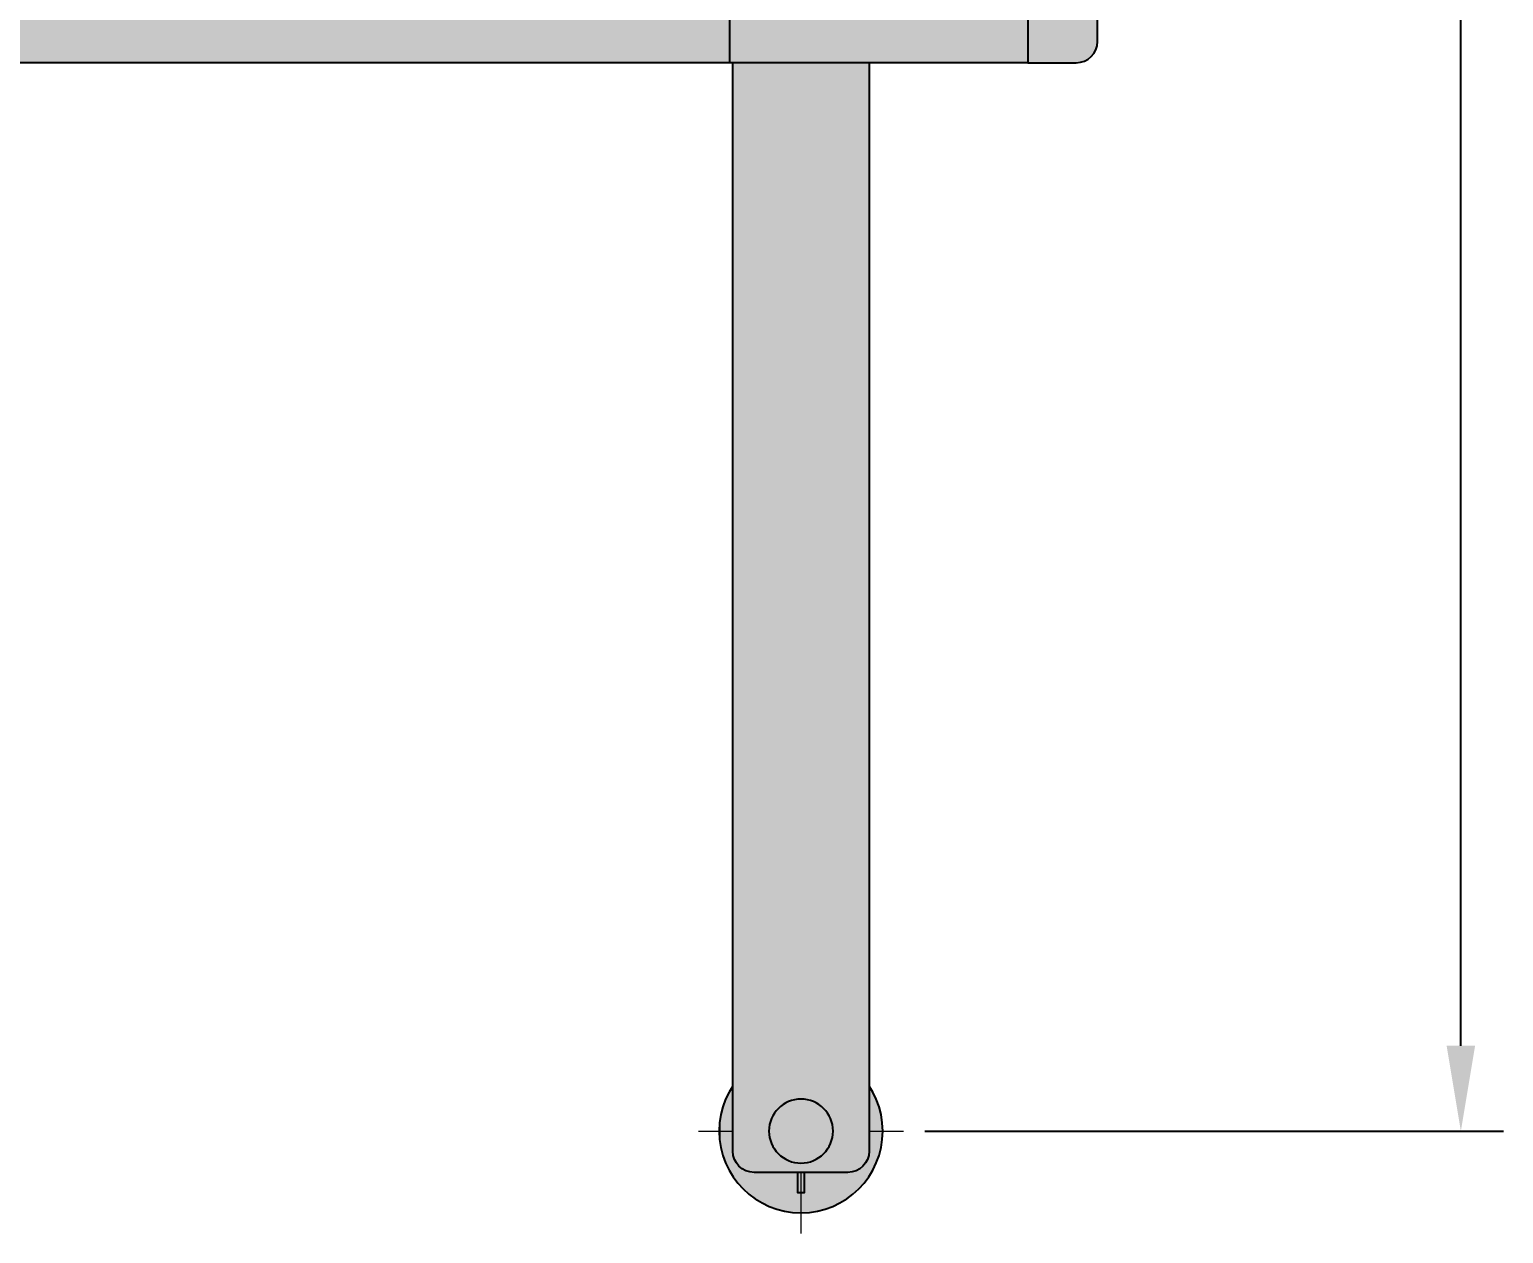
# Model space of a CAD drawing. Header units: millimetres. Extents: x -10760 to 69995, y -15762 to 14828.
# Drawn here: x 58992 to 62447, y -10375 to -7552 of the extents above; entities that cross this region are included whole.
import ezdxf

# ---------------------------------------------------------------- set-up
doc = ezdxf.new("R2010")
doc.units = ezdxf.units.MM
doc.set_wipeout_variables(frame=1)
doc.header["$PDMODE"] = 34
doc.header["$PDSIZE"] = 5
doc.layers.add('DIM', color=63, linetype='Continuous', lineweight=35)
doc.layers.add('Техника. Кран ZTC600V552', color=250, linetype='Continuous')
doc.layers.add('Техника. Кран ZTC600V552 Штрих', color=7, linetype='Continuous', true_color=0xb8d68f)
doc.styles.get("Standard").update_dxf_attribs({"font": ''})
doc.styles.get('Standard').set_extended_font_data('Mipgost')
doc.dimstyles.new('ISO-25', dxfattribs={"dimscale": 80, "dimtxt": 2.5, "dimasz": 2.5, "dimexe": 1.25, "dimexo": 0.625, "dimtad": 1, "dimtxsty": 'Standard', "dimcen": 2.5, "dimadec": 0, "dimazin": 0, "dimtfac": 1, "dimtmove": 0, "dimatfit": 3, "dimfxl": 1, "dimarcsym": 0})

# ---------------------------------------------------------------- blocks, each defined once
blk = doc.blocks.new('ZTC600V552-20200530.16455901')
at = {"color": 0, "linetype": 'ByBlock', "lineweight": -2, "transparency": 16777216}
blk.add_wipeout([(220.0939139130435, 66.77326604590951), (191.22896470923652, 127.79469103305348), (145.89157562082718, 177.8078967955936), (87.98710385883831, 212.5047518398918), (22.503433615391778, 228.8964732701612), (-44.91867967715201, 225.57108018551799), (-108.47150333670196, 202.8150215439572), (-162.6806048220348, 162.58850148376723), (-202.87641868958298, 108.35662757620787), (-225.59648239580568, 44.79092687854239), (-228.8836924017899, -22.633058841500542), (-212.45488883531664, -88.10743561115169), (-177.7252468479963, -145.99224853675895), (-127.68637359892062, -191.30130683598816), (-66.64861157591281, -220.13169370856872), (0.13025378489598854, -229.999963117283), (66.89789910043234, -220.056063529157), (127.9029674809651, -191.15656125166925), (177.89048971677056, -145.79085591465451), (212.55454669009626, -87.86674388736463), (228.90918072702092, -22.373801171998252), (230.00000000000009, -5.684341886080802e-14)], dxfattribs=at)
at = {"layer": 'Техника. Кран ZTC600V552 Штрих', "true_color": 0xadadad, "transparency": 16777216}
h = blk.add_hatch(color=253, dxfattribs=at)
h.dxf.hatch_style = 1
edge = h.paths.add_edge_path()
edge.add_arc((0, 0), 230, 0, 360)
at = {"color": 0, "linetype": 'ByBlock', "lineweight": 5, "transparency": 16777216}
for points in [[(0, 0), (0, 288.2672045014607)], [(-288.2672045014608, 0), (0, 0)], [(0, 0), (288.2672045014608, 0)], [(0, -288.2672045014607), (0, 0)]]:
    blk.add_lwpolyline(points, dxfattribs=at)
at = {"color": 0, "linetype": 'ByBlock', "lineweight": -2, "transparency": 16777216}
for points in [[(9.22455054404884, 75.97117748019454), (9.22455054404884, 173.6035107707744), (-9.224550544044645, 173.6035107707744), (-9.224550544044645, 75.97117748019454)], [(-75.97117748019454, 9.224550544046743), (-173.6035107707744, 9.224550544046743), (-173.6035107707744, -9.224550544046743), (-75.97117748019454, -9.224550544046743)], [(75.97117748019454, 9.224550544046743), (173.6035107707744, 9.224550544046743), (173.6035107707744, -9.224550544046743), (75.97117748019454, -9.224550544046743)], [(9.22455054404884, -75.97117748019454), (9.22455054404884, -173.6035107707744), (-9.224550544044645, -173.6035107707744), (-9.224550544044645, -75.97117748019454)]]:
    blk.add_lwpolyline(points, close=True, dxfattribs=at)
for radius in [230, 75.97117748019454]:
    blk.add_circle((0, 0), radius, dxfattribs=at)
blk = doc.blocks.new('ZTC600V552-20200530.164601')
at = {"color": 0, "linetype": 'ByBlock', "lineweight": -2, "transparency": 16777216}
blk.add_wipeout([(-160, -2912.2687313229762), (160, -2912.2687313229762), (160, 46.814070560263644), (160, 46.814070560263644), (156.19397662556435, 65.94824217851783), (145.3553390593272, 82.16940961959062), (129.1341716182542, 93.00804718582822), (110, 96.81407056026364), (-110.00000000000023, 96.81407056026364), (-110.00000000000023, 96.81407056026364), (-129.13417161825464, 93.00804718582822), (-145.3553390593272, 82.16940961959062), (-156.19397662556435, 65.94824217851783), (-160, 46.814070560263644)], dxfattribs=at)
at = {"layer": 'Техника. Кран ZTC600V552 Штрих', "true_color": 0xadadad, "transparency": 16777216}
h = blk.add_hatch(color=253, dxfattribs=at)
h.dxf.hatch_style = 1
edge = h.paths.add_edge_path()
edge.add_line((-160, 46.81407056026364), (-160, -2912.268731322976))
edge.add_line((-160, -2912.268731322976), (160, -2912.268731322976))
edge.add_line((160, -2912.268731322976), (160, 46.81407056026364))
edge.add_arc((110, 46.81407056026364), 50, 0, 90)
edge.add_line((110, 96.81407056026364), (-110, 96.81407056026364))
edge.add_arc((-110, 46.81407056026364), 50, 90, 180)
at = {"color": 0, "linetype": 'ByBlock', "lineweight": -2, "transparency": 16777216}
blk.add_lwpolyline([(-160, 46.81407056026364), (-160, -2912.268731322976), (160, -2912.268731322976), (160, 46.81407056026364, 0.414213562373095), (110, 96.81407056026364), (-110, 96.81407056026364, 0.414213562373095)], format="xyb", close=True, dxfattribs=at)
blk.add_circle((0, 0), 75.12950752593702, dxfattribs=at)
blk = doc.blocks.new('ZTC600V552-20230223.112011')
at = {"color": 0, "linetype": 'ByBlock', "lineweight": -2, "transparency": 16777216}
blk.add_wipeout([(3482, -1395.0000000000043), (3595.0000000000027, -1395.000000000002), (3595.0000000000027, -1395.000000000002), (3613.0484261028514, -1391.628900000002), (3628.6631302362885, -1381.9701726084018), (3639.738563236142, -1367.326239261594), (3644.7812694149825, -1349.6717465077973), (3645.000000000002, -1345.0000000000023), (3645.000000000002, -624.9999999999973), (3587.7268366468634, -624.9999999999973), (3587.7268366468643, 624.9999999999968), (3645.000000000002, 624.9999999999968), (3645.000000000002, 1344.999999999999), (3645.000000000002, 1344.999999999999), (3641.628900000002, 1363.0484261028487), (3631.970172608402, 1378.6631302362848), (3617.3262392615948, 1389.7385632361393), (3599.6717465077973, 1394.7812694149807), (3595.000000000002, 1395), (3482.000000000002, 1395)], dxfattribs=at)
blk.add_wipeout([(3482, -1395.000000000009), (-6272.576220367216, -1365.0000000000018), (-6272.576220367216, -1395.0000000000036), (-6751.290429858449, -1395.0000000000036), (-7689.950956970864, -1375.0000000000055), (-7839.814450773222, -1365.0000000000018), (-7934.015648474164, -1365.0000000000018), (-7934.015648474164, -1328.1526880161236), (-7943.399571191656, -1328.1526880161236), (-7943.399571191656, -1365.0000000000018), (-7971.565594908699, -1365.0000000000018), (-7971.565594908699, -1365.0000000000018), (-8016.052618565442, -1360.5948479144881), (-8058.329447433411, -1346.0631453438782), (-8096.123435916357, -1322.186062748151), (-8127.40291929887, -1290.2471435733387), (-8149.90581864377, -1253.2292483891033), (-8149.90581864377, -1253.2292483891033), (-8181.3338465066845, -1086.2716451420383), (-8204.360544903306, -917.9495331712496), (-8218.92811746713, -748.6853962521855), (-8225, -578.9040826164874), (-8225, -578.9040826164874), (-8225, 578.9040826164819), (-8225, 578.9040826164819), (-8218.92811746713, 748.6853962521818), (-8204.360544903306, 917.9495331712424), (-8181.333846506683, 1086.2716451420347), (-8149.905818643768, 1253.2292483890997), (-8149.90581864377, 1253.2292483890997), (-8149.90581864377, 1253.2292483890997), (-8126.546380182957, 1291.3453509381216), (-8095.037011918302, 1323.0574992459005), (-8057.071540679887, 1346.6609657789595), (-8014.690849460354, 1360.886915676485), (-7971.565594908699, 1364.9999999999964), (-7943.399571191656, 1364.9999999999964), (-7943.399571191656, 1328.1526880161146), (-7934.015648474164, 1328.1526880161146), (-7934.015648474164, 1364.9999999999964), (-7839.814450773222, 1364.9999999999964), (-7689.950956970864, 1374.9999999999964), (-6751.290429858449, 1394.9999999999964), (-6272.576220367216, 1394.9999999999964), (-6272.576220367216, 1364.9999999999964), (3482, 1395), (3482, -1.8189894035458565e-12)], dxfattribs=at)
at = {"layer": 'Техника. Кран ZTC600V552 Штрих', "transparency": 16777216}
h = blk.add_hatch(color=256, dxfattribs=at)
h.dxf.hatch_style = 1
edge = h.paths.add_edge_path()
edge.add_line((3482, 0), (3482, -1395.000000000004))
edge.add_line((3482, -1395.000000000004), (-6242.576220367217, -1395.000000000004))
edge.add_line((-6242.576220367217, -1395.000000000004), (-6242.576220367217, -1365.000000000004))
edge.add_line((-6242.576220367217, -1365.000000000004), (-6272.576220367217, -1365))
edge.add_line((-6272.576220367217, -1365), (-6272.576220367217, -1395))
edge.add_line((-6272.576220367217, -1395), (-6751.290429858449, -1395))
edge.add_line((-6751.290429858449, -1395), (-7689.950956970864, -1375))
edge.add_line((-7689.950956970864, -1375), (-7839.814450773221, -1365))
edge.add_line((-7839.814450773221, -1365), (-7934.015648474164, -1365))
edge.add_line((-7934.015648474164, -1365), (-7934.015648474164, -1328.152688016118))
edge.add_line((-7934.015648474164, -1328.152688016118), (-7943.399571191656, -1328.152688016118))
edge.add_line((-7943.399571191656, -1328.152688016118), (-7943.399571191656, -1365))
edge.add_line((-7943.399571191656, -1365), (-7971.565594908698, -1365))
edge.add_arc((-7974.937529171773, -1172.215963592285), 192.8135229550195, 204.8449366011224, 271.0020430524743, ccw=False)
edge.add_arc((-4834.153194185941, -542.6365909160021), 3391.040753434504, 180.6127952967653, 192.0959835745431, ccw=False)
edge.add_line((-8225, -578.9040826164855), (-8225, 578.9040826164855))
edge.add_arc((-4834.153194185941, 542.6365909160021), 3391.040753434504, 167.9040164254568, 179.3872047032346, ccw=False)
edge.add_arc((-7974.937529171773, 1172.215963592285), 192.8135229550195, 88.99795694752572, 155.1550633988776, ccw=False)
edge.add_line((-7971.565594908698, 1365), (-7943.399571191656, 1365))
edge.add_line((-7943.399571191656, 1365), (-7943.399571191656, 1328.152688016118))
edge.add_line((-7943.399571191656, 1328.152688016118), (-7934.015648474164, 1328.152688016118))
edge.add_line((-7934.015648474164, 1328.152688016118), (-7934.015648474164, 1365))
edge.add_line((-7934.015648474164, 1365), (-7839.814450773221, 1365))
edge.add_line((-7839.814450773221, 1365), (-7689.950956970864, 1375))
edge.add_line((-7689.950956970864, 1375), (-6751.290429858449, 1395))
edge.add_line((-6751.290429858449, 1395), (-6272.576220367217, 1395))
edge.add_line((-6272.576220367217, 1395), (-6272.576220367217, 1365))
edge.add_line((-6272.576220367217, 1365), (-6242.576220367217, 1364.999999999997))
edge.add_line((-6242.576220367217, 1364.999999999997), (-6242.576220367217, 1395))
edge.add_line((-6242.576220367217, 1395), (3482, 1395.000000000003))
edge.add_line((3482, 1395.000000000003), (3482, 0))
edge = h.paths.add_edge_path(flags=16)
edge.add_arc((-7770.445574267524, -1128.305616152095), 50, -77.75787567394337, 1.0231815394945443e-12, ccw=False)
edge.add_line((-7759.843407095406, -1177.168629273008), (-7920.336020298531, -1211.991891417296))
edge.add_arc((-7930.938187470648, -1163.128878296382), 50.00000000000077, 179.9999999999997, 282.24212432605543, ccw=False)
edge.add_arc((11707.99034504132, 0), 19723.25468947483, 176.6191652958018, 183.3808347041982, ccw=False)
edge.add_arc((-7930.938187470648, 1163.128878296382), 50.00000000000091, 77.75787567394462, 180.0000000000003, ccw=False)
edge.add_line((-7920.336020298531, 1211.991891417296), (-7759.843407095406, 1177.168629273008))
edge.add_arc((-7770.445574267524, 1128.305616152095), 50.0000000000003, -1.0231815394945443e-12, 77.75787567394337, ccw=False)
edge.add_arc((31297.87970779024, 0), 39034.63566347082, 178.3436208805314, 181.6563791194686)
h = blk.add_hatch(color=256, dxfattribs=at)
h.dxf.hatch_style = 1
edge = h.paths.add_edge_path()
edge.add_line((3482.000000000002, 1395), (3482, -1395.000000000004))
edge.add_line((3482, -1395.000000000004), (3595.000000000003, -1395.000000000002))
edge.add_arc((3595.000000000002, -1345.000000000002), 50, 270.000000000001, 360)
edge.add_line((3645.000000000002, -1345.000000000002), (3645.000000000002, -624.999999999997))
edge.add_line((3645.000000000002, -624.999999999997), (3587.726836646863, -624.999999999997))
edge.add_line((3587.726836646863, -624.999999999997), (3587.726836646864, 624.999999999997))
edge.add_line((3587.726836646864, 624.999999999997), (3645.000000000002, 624.999999999997))
edge.add_line((3645.000000000002, 624.999999999997), (3645.000000000002, 1345))
edge.add_arc((3595.000000000002, 1345), 50, 0, 90)
edge.add_line((3595.000000000002, 1395), (3482.000000000002, 1395))
at = {"color": 0, "linetype": 'ByBlock', "lineweight": -2, "transparency": 16777216}
for points in [[(-6242.576220367217, 1395), (3482, 1395.000000000003), (3482, 0), (3482, -1395.000000000004), (-6242.576220367217, -1395.000000000004)], [(-4288.449713738903, -635.1092230214781), (-713.3949782770451, -635.1092230214781), (-591.3725464114968, -663.1979787925229), (-206.5090799909885, -841.146429895176), (197.1109481440126, -841.146429895176), (591.3611698208761, -663.1979787925229), (713.3779366086574, -635.1092230214781), (2782.256363006141, -635.1092230214781), (2782.256363006141, -1395.000000000004)]]:
    blk.add_lwpolyline(points, dxfattribs=at)
blk.add_lwpolyline([(3482.000000000002, 1395), (3482, -1395.000000000004), (3595.000000000003, -1395.000000000002, 0.4142135623730898), (3645.000000000002, -1345.000000000002), (3645.000000000002, -624.999999999997), (3587.726836646863, -624.999999999997), (3587.726836646864, 624.999999999997), (3645.000000000002, 624.999999999997), (3645.000000000002, 1345, 0.4142135623730946), (3595.000000000002, 1395)], format="xyb", close=True, dxfattribs=at)
blk = doc.blocks.new('*U80')
at = {"color": 0, "linetype": 'ByBlock', "lineweight": -2, "transparency": 16777216, "xscale": -0.8333333333333334, "yscale": 0.8333333333333334, "zscale": 0.8333333333333334, "rotation": 180}
blk.add_blockref('ZTC600V552-20200530.16455901', (2950, -3900), dxfattribs=at)
at = {"color": 0, "linetype": 'ByBlock', "lineweight": -2, "transparency": 16777216, "xscale": -1, "rotation": 180}
blk.add_blockref('ZTC600V552-20200530.164601', (2950, -3900), dxfattribs=at)
at = {"color": 0, "linetype": 'ByBlock', "lineweight": -2, "transparency": 16777216}
blk.add_blockref('ZTC600V552-20230223.112011', (0, 0), dxfattribs=at)
blk = doc.blocks.new('*D83')
at = {"layer": 'Defpoints', "color": 0, "transparency": 16777216}
for p in [(61372.54052037382, -2334.700116485533), (62347.34908320761, -2334.700116485533), (61040.54052037382, -10134.70011648554)]:
    blk.add_point(p, dxfattribs=at)
at = {"layer": 'DIM', "color": 0, "lineweight": -2, "transparency": 16777216}
for p, q in [((61422.54052037382, -2334.700116485533), (62447.34908320761, -2334.700116485533)), ((62347.34908320761, -9934.700116485534), (62347.34908320761, -2534.700116485533)), ((61090.54052037382, -10134.70011648554), (62447.34908320761, -10134.70011648553))]:
    blk.add_line(p, q, dxfattribs=at)
at = {"layer": 'DIM', "color": 0, "transparency": 16777216}
for points in [[(62314.01574987427, -2534.700116485533), (62380.68241654094, -2534.700116485533), (62347.34908320761, -2334.700116485533)], [(62314.01574987427, -9934.700116485534), (62380.68241654094, -9934.700116485534), (62347.34908320761, -10134.70011648553)]]:
    blk.add_solid(points, dxfattribs=at)
at = {"layer": 'DIM', "color": 0, "transparency": 16777216, "insert": (62188.4730782996, -6234.70011648555), "char_height": 200, "attachment_point": 5, "rotation": 90}
blk.add_mtext('7800', dxfattribs=at)

msp = doc.modelspace()

# ---------------------------------------------------------------- block references
at = {"layer": 'Техника. Кран ZTC600V552', "transparency": 16777216}
msp.add_blockref('*U80', (57850.31784995591, -6234.700116485532), dxfattribs=at)

# ---------------------------------------------------------------- next in the draw order: dimensions: what is measured, and where the dimension line sits
at = {"layer": 'DIM', "transparency": 16777216}
dim = msp.add_linear_dim(base=(62347.34908320761, -2334.700116485533), p1=(61040.54052037379, -10134.70011648553), p2=(61372.54052037379, -2334.700116485532), angle=90, dimstyle='ISO-25', dxfattribs=at)
dim.commit()
dim.dimension.update_dxf_attribs({"geometry": '*D83', "text_midpoint": (62188.4730782996, -6234.70011648555)})

doc.saveas('drawing.dxf')
